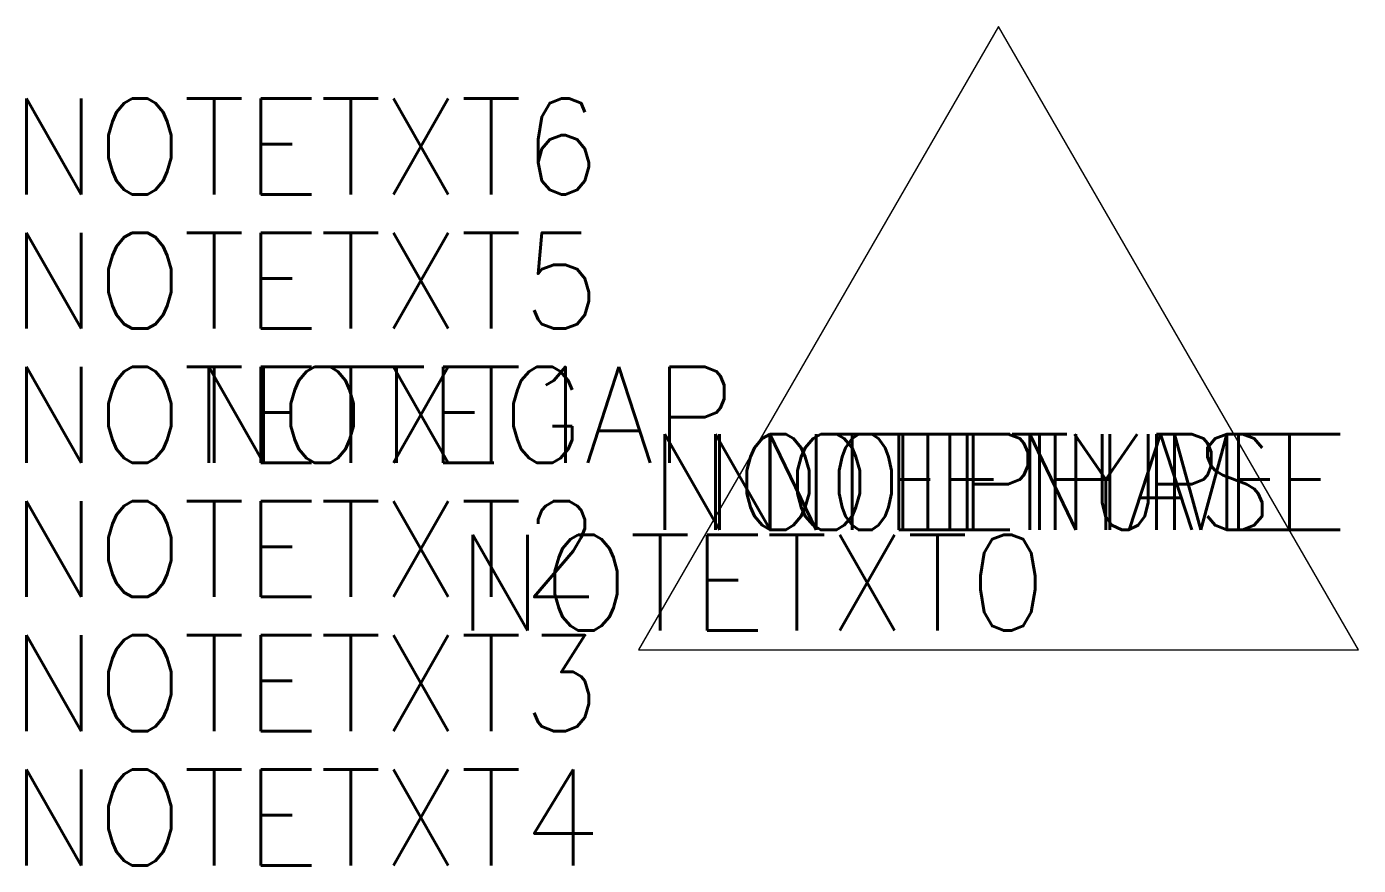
# Model space of a CAD drawing. Extents: x -14.9 to -1, y -2.2 to 6.5.
import ezdxf
from ezdxf.enums import TextEntityAlignment as Align

# ---------------------------------------------------------------- set-up
doc = ezdxf.new("R2010")
doc.units = 0
doc.header["$MEASUREMENT"] = 0
doc.layers.get('0').update_dxf_attribs({"linetype": 'CONTINUOUS'})
doc.styles.add('ROMANS', font='romans', dxfattribs={"width": 0.95})

msp = doc.modelspace()

# ---------------------------------------------------------------- linework, layer by layer
at = {"flags": 128}
msp.add_lwpolyline([(-8.506, 0), (-1, 0), (-4.753, 6.5)], close=True, dxfattribs=at)

# ---------------------------------------------------------------- texts
at = {"style": 'ROMANS', "width": 0.95}
for tag, flags, p in [('NOTETXT6', 8, (-8.903, 4.75)), ('NOTETXT5', 8, (-8.903, 3.35)), ('NOTETXT0', 9, (-4.25, 0.2))]:
    msp.add_attdef(tag, text='', height=1, dxfattribs=dict(at, flags=flags)).set_placement(p, align=Align.RIGHT)
for tag, p in [('NOTETXT1', (-8.903, 1.95)), ('NOTEGAP', (-7.49, 1.95))]:
    msp.add_attdef(tag, text='', height=1, dxfattribs=at).set_placement(p, align=Align.RIGHT)
at = {"style": 'ROMANS', "width": 0.95, "flags": 9}
for tag, text in [('NOTEPHASE', '1'), ('NOTETYPE', 'SST')]:
    msp.add_attdef(tag, text=text, height=1, dxfattribs=at).set_placement((-4.753, 1.75), align=Align.MIDDLE)
at = {"style": 'ROMANS', "width": 0.8}
msp.add_attdef('NOTENUM', text='XX', height=1, dxfattribs=at).set_placement((-4.753, 1.75), align=Align.MIDDLE)
at = {"style": 'ROMANS', "width": 0.95}
msp.add_attdef('NOTETXT2', text='', height=1, dxfattribs=at).set_placement((-8.903, 1.55), align=Align.TOP_RIGHT)
at = {"style": 'ROMANS', "width": 0.95, "flags": 8}
for tag, p in [('NOTETXT3', (-8.903, 0.15)), ('NOTETXT4', (-8.903, -1.25))]:
    msp.add_attdef(tag, text='', height=1, dxfattribs=at).set_placement(p, align=Align.TOP_RIGHT)

doc.saveas('drawing.dxf')
